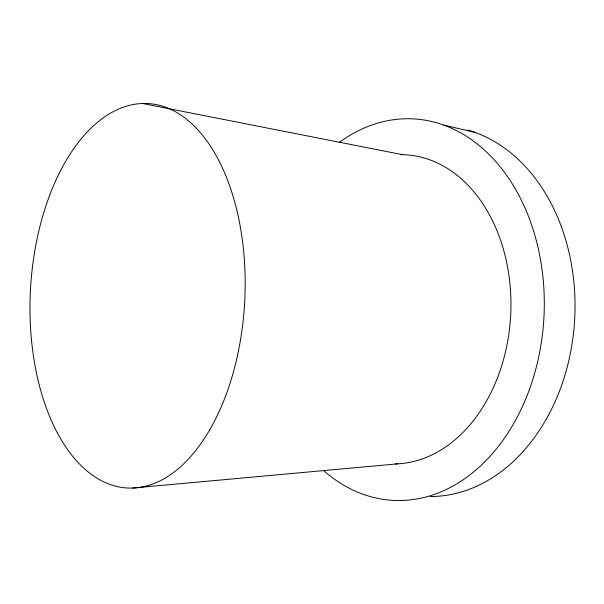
<?xml version="1.0" encoding="UTF-8"?>
<svg xmlns="http://www.w3.org/2000/svg" width="604" height="604" viewBox="0 0 604 604"><rect width="100%" height="100%" fill="white"/><g stroke="black" fill="none" stroke-linecap="round" stroke-linejoin="round"><path stroke-width="0.91" d="M132.721 488.032L397.364 463.864M142.536 103.488L402.626 154.684M443.781 125.119L474.91 132.382M400.777 154.662A154.745 113.786 -87 0 1 510.931 307.866A154.745 113.786 -87 0 1 395.499 463.932M339.252 142.446A191.007 140.853 -87 0 1 516.458 190.864A191.007 140.853 -87 0 1 505.163 437.122A191.007 140.853 -87 0 1 324.182 471.029M467.602 130.041A185.39 140.672 -87 0 1 573.785 330.682A185.39 140.672 -87 0 1 430.131 496.541M209.663 429.942A192.487 107.27 -87 0 0 170.713 109.369A192.487 107.27 -87 0 0 32.359 347.964A192.487 107.27 -87 0 0 209.663 429.942"/></g></svg>
